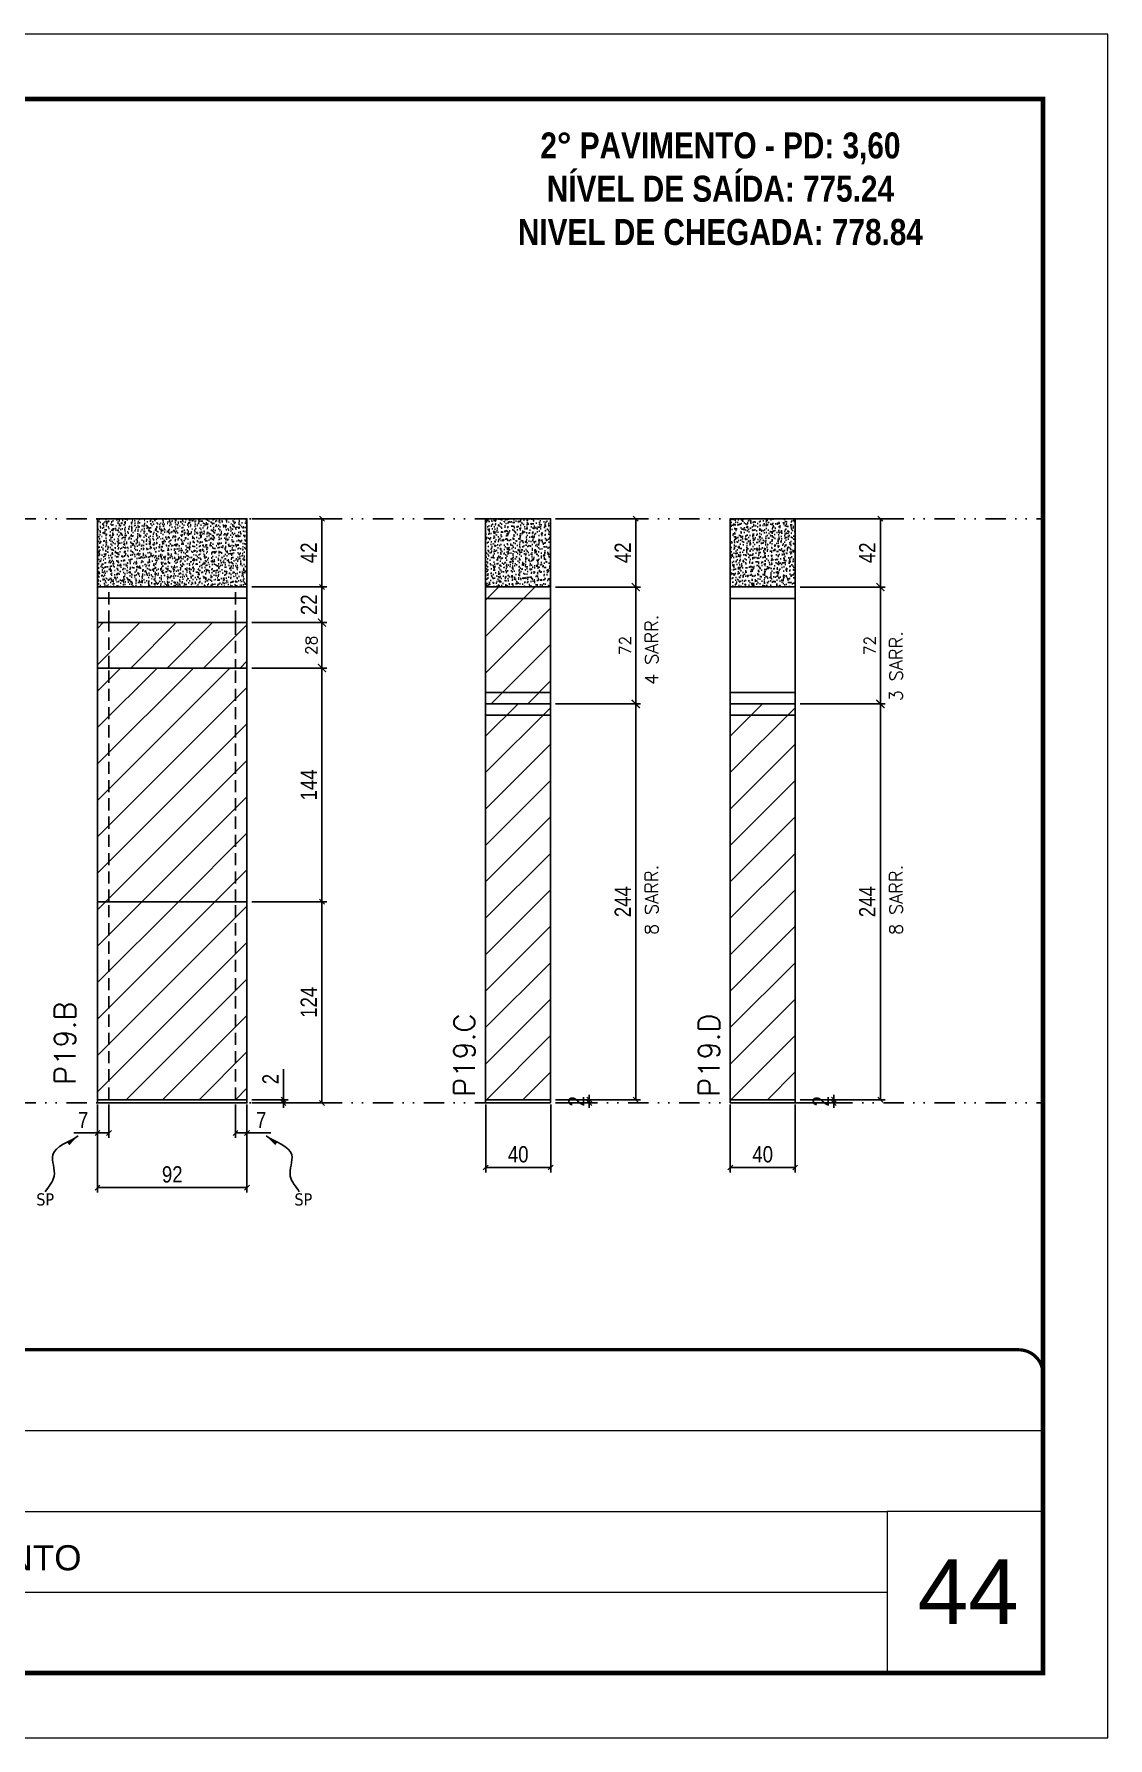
# Model space of a CAD drawing. Extents: x 2949 to 9203, y -16089 to 12527.
# Drawn here: x 8541 to 9203, y -9 to 1041 of the extents above; entities that cross this region are included whole.
import ezdxf

# ---------------------------------------------------------------- set-up
doc = ezdxf.new("R2010")
doc.units = 0
for name, pattern in [('CONTINUO', [0]), ('DASHED', [0.75, 0.5, -0.25]), ('DIVIDE2', [0.625, 0.25, -0.125, 0, -0.125, 0, -0.125]), ('HIDDEN', [0.375, 0.25, -0.125])]:
    doc.linetypes.add(name, pattern=pattern)
for name, color, linetype, lineweight in [('CARIMBO', 255, 'Continuous', 9), ('Folhas', 255, 'Continuous', 9), ('Hachura', 251, 'Continuous', 9), ('SARRAFO DE PRESSAO', 251, 'DASHED', 9), ('Texto Seção', 7, 'Continuous', 15)]:
    doc.layers.add(name, color=color, linetype=linetype, lineweight=lineweight)
for name, color, linetype in [('COTA', 241, 'Continuous'), ('FUNDOS', 1, 'Continuous'), ('NOMENCLATURA', 7, 'Continuous'), ('Nível', 160, 'Continuous'), ('Painéis', 200, 'Continuous'), ('SARR_2.2x7', 40, 'Continuous'), ('Sarrafo de Pressão', 42, 'HIDDEN'), ('texto', 7, 'Continuous')]:
    doc.layers.add(name, color=color, linetype=linetype)
doc.styles.add('ARIAL', font='arial.ttf')
doc.styles.add('COTA TECNICA', font='techl___.ttf', dxfattribs={"height": 10})
doc.styles.add('COTA TECNICA-50', font='techl___.ttf', dxfattribs={"height": 10})
doc.styles.add('REGUA-120', font='ROMANS.shx', dxfattribs={"height": 15})
doc.styles.add('ROMANC', font='techb___.ttf', dxfattribs={"height": 2.5})
doc.styles.add('ROMANS', font='romans.shx')
doc.styles.get("Standard").update_dxf_attribs({"font": 'arial.ttf'})
doc.dimstyles.new('COTA PAINEL-50', dxfattribs={"dimtxt": 10, "dimasz": 3, "dimexe": 3, "dimexo": 3, "dimgap": 3, "dimtad": 1, "dimdec": 1, "dimzin": 12, "dimdsep": 46, "dimtxsty": 'COTA TECNICA-50', "dimblk1": 'OBLIQUE', "dimblk2": 'OBLIQUE', "dimsah": 1, "dimcen": 0.9, "dimclrd": 4, "dimclre": 4, "dimclrt": 240, "dimadec": 1, "dimazin": 3, "dimtfac": 1, "dimtdec": 1, "dimtmove": 0, "dimatfit": 3, "dimfxl": 1, "dimtolj": 1, "dimtzin": 12, "dimarcsym": 0})
doc.dimstyles.new('Cota Paínel', dxfattribs={"dimtxt": 7, "dimasz": 5, "dimexe": 3, "dimexo": 3, "dimgap": 3, "dimtad": 1, "dimdec": 1, "dimzin": 12, "dimdsep": 46, "dimtxsty": 'ROMANS', "dimblk": 'ARCHTICK', "dimcen": 0, "dimclrd": 4, "dimclre": 4, "dimclrt": 1, "dimadec": 1, "dimazin": 3, "dimtfac": 1, "dimtdec": 1, "dimtmove": 0, "dimatfit": 3, "dimldrblk": 'OBLIQUE', "dimfxl": 1, "dimtolj": 1, "dimtzin": 12, "dimarcsym": 0})
doc.dimstyles.new('PAINEL', dxfattribs={"dimtxt": 10, "dimasz": 3, "dimexe": 3, "dimexo": 3, "dimgap": 3, "dimtad": 1, "dimdec": 1, "dimzin": 12, "dimdsep": 46, "dimtxsty": 'COTA TECNICA', "dimblk1": 'OBLIQUE', "dimblk2": 'OBLIQUE', "dimsah": 1, "dimcen": 0.9, "dimclrd": 4, "dimclre": 4, "dimclrt": 240, "dimadec": 1, "dimazin": 3, "dimtfac": 1, "dimtdec": 1, "dimtmove": 0, "dimatfit": 3, "dimfxl": 1, "dimtolj": 1, "dimtzin": 12, "dimarcsym": 0})
doc.dimstyles.get("Standard").update_dxf_attribs({"dimtxt": 0.18, "dimasz": 0.18, "dimexe": 0.18, "dimexo": 0.0625, "dimgap": 0.09, "dimtad": 0, "dimtih": 1, "dimtoh": 1, "dimdec": 4, "dimzin": 0, "dimdsep": 46, "dimtxsty": 'Standard', "dimcen": 0.09, "dimadec": 0, "dimazin": 0, "dimtfac": 1, "dimtdec": 4, "dimtofl": 0, "dimtmove": 0, "dimatfit": 3, "dimfxl": 1, "dimtolj": 1, "dimtzin": 0, "dimarcsym": 0})
pattern_1 = [(45, (5719.745, 1098.334), (-11.22532, 11.22532), [])]

# ---------------------------------------------------------------- blocks, each defined once
blk = doc.blocks.new('9999999999')
at = {"color": 30, "linetype": 'CONTINUO'}
for p, q in [((98564.6, 34379.6), (99584, 34379.6)), ((98564.6, 34329.8), (99488, 34329.8)), ((99584, 34329.8), (99488, 34329.8)), ((99488, 34329.8), (99488, 34230.2)), ((98564.6, 34280), (99488, 34280))]:
    blk.add_line(p, q, dxfattribs=at)
at = {"color": 30, "linetype": 'CONTINUO', "const_width": 2}
blk.add_lwpolyline([(99584, 34230.2), (99584, 34414.4, 0.414214), (99569, 34429.4), (98229, 34429.4, 0.414214), (98214, 34414.4), (98214, 34245.2, 0.414214), (98229, 34230.2), (99584, 34230.2)], format="xyb", dxfattribs=at)
at = {"layer": 'Folhas'}
blk.add_lwpolyline([(98139, 34190.2), (99624, 34190.2), (99624, 35240.2), (98139, 35240.2)], close=True, dxfattribs=at)
at = {"layer": 'Folhas', "color": 30, "const_width": 3}
blk.add_lwpolyline([(98214, 34230.2), (99584, 34230.2), (99584, 35200.2), (98214, 35200.2)], close=True, dxfattribs=at)
at = {"color": 7, "linetype": 'Continuous', "ltscale": 5, "style": 'ARIAL'}
blk.add_text('2° PAVIMENTO', height=15.483, dxfattribs=at).set_placement((98837.7, 34293.5))
blk = doc.blocks.new('_Oblique')
at = {"color": 0, "linetype": 'ByBlock', "lineweight": -2}
blk.add_line((-0.5, -0.5), (0.5, 0.5), dxfattribs=at)
blk = doc.blocks.new('*D1540')
at = {"layer": 'COTA', "color": 4, "lineweight": -2, "transparency": 16777216}
for p, q in [((8862.3, 628.2), (8914.7, 628.2)), ((8911.7, 384.3), (8911.7, 628.2)), ((8862.3, 384.3), (8914.7, 384.3))]:
    blk.add_line(p, q, dxfattribs=at)
at = {"layer": 'Defpoints', "color": 0, "transparency": 16777216}
for p in [(8859.3, 628.2), (8911.7, 628.2), (8859.3, 384.3)]:
    blk.add_point(p, dxfattribs=at)
at = {"layer": 'COTA', "color": 4, "lineweight": -2, "transparency": 16777216, "xscale": 3, "yscale": 3, "zscale": 3}
for p, rotation in [((8911.7, 628.2), 90), ((8911.7, 384.3), 270)]:
    blk.add_blockref('_Oblique', p, dxfattribs=dict(at, rotation=rotation))
at = {"layer": 'COTA', "color": 240, "transparency": 16777216, "insert": (8903.7, 506.3), "char_height": 10, "attachment_point": 5, "rotation": 90, "style": 'COTA TECNICA'}
blk.add_mtext('\\A1;244', dxfattribs=at)
blk = doc.blocks.new('*D1541')
at = {"layer": 'COTA', "color": 4, "lineweight": -2, "transparency": 16777216}
for p, q in [((8819.3, 381.3), (8819.3, 339.5)), ((8859.3, 381.3), (8859.3, 339.5)), ((8819.3, 342.5), (8859.3, 342.5))]:
    blk.add_line(p, q, dxfattribs=at)
at = {"layer": 'Defpoints', "color": 0, "transparency": 16777216}
for p in [(8819.3, 384.3), (8859.3, 384.3), (8859.3, 342.5)]:
    blk.add_point(p, dxfattribs=at)
at = {"layer": 'COTA', "color": 4, "lineweight": -2, "transparency": 16777216, "xscale": 3, "yscale": 3, "zscale": 3, "rotation": 180}
blk.add_blockref('_Oblique', (8819.3, 342.5), dxfattribs=at)
at = {"layer": 'COTA', "color": 4, "lineweight": -2, "transparency": 16777216, "xscale": 3, "yscale": 3, "zscale": 3}
blk.add_blockref('_Oblique', (8859.3, 342.5), dxfattribs=at)
at = {"layer": 'COTA', "color": 240, "transparency": 16777216, "insert": (8839.3, 350.6), "char_height": 10, "attachment_point": 5, "style": 'COTA TECNICA'}
blk.add_mtext('\\A1;40', dxfattribs=at)
blk = doc.blocks.new('*D1542')
at = {"layer": 'COTA', "color": 4, "lineweight": -2, "transparency": 16777216}
for p, q in [((8862.3, 384.3), (8886.1, 384.3)), ((8862.3, 382.3), (8886.1, 382.3)), ((8883.1, 384.3), (8883.1, 387.3)), ((8883.1, 382.3), (8883.1, 384.3)), ((8883.1, 382.3), (8883.1, 379.3))]:
    blk.add_line(p, q, dxfattribs=at)
at = {"layer": 'Defpoints', "color": 0, "transparency": 16777216}
for p in [(8859.3, 384.3), (8859.3, 382.3), (8883.1, 384.3)]:
    blk.add_point(p, dxfattribs=at)
at = {"layer": 'COTA', "color": 4, "lineweight": -2, "transparency": 16777216, "xscale": 3, "yscale": 3, "zscale": 3}
for p, rotation in [((8883.1, 384.3), 270), ((8883.1, 382.3), 90)]:
    blk.add_blockref('_Oblique', p, dxfattribs=dict(at, rotation=rotation))
at = {"layer": 'COTA', "color": 240, "transparency": 16777216, "insert": (8875.1, 383.3), "char_height": 10, "attachment_point": 5, "rotation": 90, "style": 'COTA TECNICA-50'}
blk.add_mtext('\\A1;2', dxfattribs=at)
blk = doc.blocks.new('*D1530')
at = {"layer": 'COTA', "color": 4, "lineweight": -2, "transparency": 16777216}
for p, q in [((8580.2, 381.3), (8580.2, 327.1)), ((8672.2, 381.3), (8672.2, 327.1)), ((8580.2, 330.1), (8672.2, 330.1))]:
    blk.add_line(p, q, dxfattribs=at)
at = {"layer": 'Defpoints', "color": 0, "transparency": 16777216}
for p in [(8580.2, 384.3), (8672.2, 384.3), (8672.2, 330.1)]:
    blk.add_point(p, dxfattribs=at)
at = {"layer": 'COTA', "color": 4, "lineweight": -2, "transparency": 16777216, "xscale": 3, "yscale": 3, "zscale": 3, "rotation": 180}
blk.add_blockref('_Oblique', (8580.2, 330.1), dxfattribs=at)
at = {"layer": 'COTA', "color": 4, "lineweight": -2, "transparency": 16777216, "xscale": 3, "yscale": 3, "zscale": 3}
blk.add_blockref('_Oblique', (8672.2, 330.1), dxfattribs=at)
at = {"layer": 'COTA', "color": 240, "transparency": 16777216, "insert": (8626.2, 338.2), "char_height": 10, "attachment_point": 5, "style": 'COTA TECNICA'}
blk.add_mtext('\\A1;92', dxfattribs=at)
blk = doc.blocks.new('*D1531')
at = {"layer": 'COTA', "color": 4, "lineweight": -2, "transparency": 16777216}
for p, q in [((8675.2, 506.3), (8721.4, 506.3)), ((8718.4, 382.3), (8718.4, 506.3)), ((8675.2, 382.3), (8721.4, 382.3))]:
    blk.add_line(p, q, dxfattribs=at)
at = {"layer": 'Defpoints', "color": 0, "transparency": 16777216}
for p in [(8672.2, 506.3), (8718.4, 506.3), (8672.2, 382.3)]:
    blk.add_point(p, dxfattribs=at)
at = {"layer": 'COTA', "color": 4, "lineweight": -2, "transparency": 16777216, "xscale": 3, "yscale": 3, "zscale": 3}
for p, rotation in [((8718.4, 506.3), 90), ((8718.4, 382.3), 270)]:
    blk.add_blockref('_Oblique', p, dxfattribs=dict(at, rotation=rotation))
at = {"layer": 'COTA', "color": 240, "transparency": 16777216, "insert": (8710.3, 444.3), "char_height": 10, "attachment_point": 5, "rotation": 90, "style": 'COTA TECNICA-50'}
blk.add_mtext('\\A1;124', dxfattribs=at)
blk = doc.blocks.new('*D1532')
at = {"layer": 'COTA', "color": 4, "lineweight": -2, "transparency": 16777216}
for p, q in [((8694.7, 384.3), (8694.7, 403.1)), ((8675.2, 384.3), (8697.7, 384.3)), ((8675.2, 382.3), (8697.7, 382.3)), ((8694.7, 382.3), (8694.7, 384.3)), ((8694.7, 382.3), (8694.7, 379.3))]:
    blk.add_line(p, q, dxfattribs=at)
at = {"layer": 'Defpoints', "color": 0, "transparency": 16777216}
for p in [(8672.2, 384.3), (8672.2, 382.3), (8694.7, 382.3)]:
    blk.add_point(p, dxfattribs=at)
at = {"layer": 'COTA', "color": 4, "lineweight": -2, "transparency": 16777216, "xscale": 3, "yscale": 3, "zscale": 3}
for p, rotation in [((8694.7, 384.3), 270), ((8694.7, 382.3), 90)]:
    blk.add_blockref('_Oblique', p, dxfattribs=dict(at, rotation=rotation))
at = {"layer": 'COTA', "color": 240, "transparency": 16777216, "insert": (8686.7, 397), "char_height": 10, "attachment_point": 5, "rotation": 90, "style": 'COTA TECNICA-50'}
blk.add_mtext('\\A1;2', dxfattribs=at)
blk = doc.blocks.new('*D1533')
at = {"layer": 'COTA', "color": 4, "lineweight": -2, "transparency": 16777216}
for p, q in [((8580.2, 379.3), (8580.2, 360.8)), ((8587.2, 381.3), (8587.2, 360.8)), ((8580.2, 363.8), (8565.5, 363.8)), ((8587.2, 363.8), (8580.2, 363.8))]:
    blk.add_line(p, q, dxfattribs=at)
at = {"layer": 'Defpoints', "color": 0, "transparency": 16777216}
for p in [(8580.2, 382.3), (8587.2, 384.3), (8580.2, 363.8)]:
    blk.add_point(p, dxfattribs=at)
at = {"layer": 'COTA', "color": 4, "lineweight": -2, "transparency": 16777216, "xscale": 3, "yscale": 3, "zscale": 3, "rotation": 180}
blk.add_blockref('_Oblique', (8580.2, 363.8), dxfattribs=at)
at = {"layer": 'COTA', "color": 4, "lineweight": -2, "transparency": 16777216, "xscale": 3, "yscale": 3, "zscale": 3}
blk.add_blockref('_Oblique', (8587.2, 363.8), dxfattribs=at)
at = {"layer": 'COTA', "color": 240, "transparency": 16777216, "insert": (8571.3, 371.8), "char_height": 10, "attachment_point": 5, "style": 'COTA TECNICA-50'}
blk.add_mtext('\\A1;7', dxfattribs=at)
blk = doc.blocks.new('*D1534')
at = {"layer": 'COTA', "color": 4, "lineweight": -2, "transparency": 16777216}
for p, q in [((8665.2, 381.3), (8665.2, 360.8)), ((8672.2, 379.3), (8672.2, 360.8)), ((8665.2, 363.8), (8672.2, 363.8)), ((8672.2, 363.8), (8686.9, 363.8))]:
    blk.add_line(p, q, dxfattribs=at)
at = {"layer": 'Defpoints', "color": 0, "transparency": 16777216}
for p in [(8665.2, 384.3), (8672.2, 382.3), (8672.2, 363.8)]:
    blk.add_point(p, dxfattribs=at)
at = {"layer": 'COTA', "color": 4, "lineweight": -2, "transparency": 16777216, "xscale": 3, "yscale": 3, "zscale": 3, "rotation": 180}
blk.add_blockref('_Oblique', (8665.2, 363.8), dxfattribs=at)
at = {"layer": 'COTA', "color": 4, "lineweight": -2, "transparency": 16777216, "xscale": 3, "yscale": 3, "zscale": 3}
blk.add_blockref('_Oblique', (8672.2, 363.8), dxfattribs=at)
at = {"layer": 'COTA', "color": 240, "transparency": 16777216, "insert": (8681, 371.8), "char_height": 10, "attachment_point": 5, "style": 'COTA TECNICA-50'}
blk.add_mtext('\\A1;7', dxfattribs=at)
blk = doc.blocks.new('*D1519')
at = {"layer": 'Defpoints', "color": 0, "linetype": 'ByBlock', "transparency": 16777216}
for p in [(8672.2, 650.3), (8718.4, 650.3), (8672.2, 506.3)]:
    blk.add_point(p, dxfattribs=at)
at = {"layer": 'FUNDOS', "color": 4, "linetype": 'ByBlock', "lineweight": -2, "transparency": 16777216}
for p, q in [((8675.2, 650.3), (8721.4, 650.3)), ((8718.4, 506.3), (8718.4, 650.3)), ((8675.2, 506.3), (8721.4, 506.3))]:
    blk.add_line(p, q, dxfattribs=at)
at = {"layer": 'FUNDOS', "color": 4, "linetype": 'ByBlock', "lineweight": -2, "transparency": 16777216, "xscale": 3, "yscale": 3, "zscale": 3}
for p, rotation in [((8718.4, 650.3), 90), ((8718.4, 506.3), 270)]:
    blk.add_blockref('_Oblique', p, dxfattribs=dict(at, rotation=rotation))
at = {"layer": 'FUNDOS', "color": 240, "linetype": 'ByBlock', "transparency": 16777216, "insert": (8710.3, 578.3), "char_height": 10, "attachment_point": 5, "rotation": 90, "style": 'COTA TECNICA'}
blk.add_mtext('\\A1;144', dxfattribs=at)
blk = doc.blocks.new('*D1520')
at = {"layer": 'COTA', "color": 4, "lineweight": -2, "transparency": 16777216}
for p, q in [((8862.3, 742.3), (8914.7, 742.3)), ((8911.7, 700.2), (8911.7, 742.3)), ((8862.3, 700.2), (8914.7, 700.2))]:
    blk.add_line(p, q, dxfattribs=at)
at = {"layer": 'Defpoints', "color": 0, "transparency": 16777216}
for p in [(8859.3, 742.3), (8911.7, 742.3), (8859.3, 700.2)]:
    blk.add_point(p, dxfattribs=at)
at = {"layer": 'COTA', "color": 4, "lineweight": -2, "transparency": 16777216, "xscale": 3, "yscale": 3, "zscale": 3}
for p, rotation in [((8911.7, 742.3), 90), ((8911.7, 700.2), 270)]:
    blk.add_blockref('_Oblique', p, dxfattribs=dict(at, rotation=rotation))
at = {"layer": 'COTA', "color": 240, "transparency": 16777216, "insert": (8903.7, 721.3), "char_height": 10, "attachment_point": 5, "rotation": 90, "style": 'COTA TECNICA'}
blk.add_mtext('\\A1;42', dxfattribs=at)
blk = doc.blocks.new('_ArchTick')
at = {"color": 0, "linetype": 'ByBlock', "const_width": 0.15}
blk.add_lwpolyline([(-0.5, -0.5), (0.5, 0.5)], dxfattribs=at)
blk = doc.blocks.new('*D1544')
at = {"layer": 'COTA', "color": 4, "lineweight": -2, "transparency": 16777216}
for p, q in [((8862.3, 700.2), (8914.7, 700.2)), ((8911.7, 628.2), (8911.7, 700.2)), ((8862.3, 628.2), (8914.7, 628.2))]:
    blk.add_line(p, q, dxfattribs=at)
at = {"layer": 'Defpoints', "color": 0, "transparency": 16777216}
for p in [(8859.3, 700.2), (8911.7, 700.2), (8859.3, 628.2)]:
    blk.add_point(p, dxfattribs=at)
at = {"layer": 'COTA', "color": 4, "lineweight": -2, "transparency": 16777216, "xscale": 5, "yscale": 5, "zscale": 5}
for p, rotation in [((8911.7, 700.2), 90), ((8911.7, 628.2), 270)]:
    blk.add_blockref('_ArchTick', p, dxfattribs=dict(at, rotation=rotation))
at = {"layer": 'COTA', "color": 1, "transparency": 16777216, "insert": (8905.2, 664.2), "char_height": 7, "attachment_point": 5, "rotation": 90, "style": 'ROMANS'}
blk.add_mtext('\\A1;72', dxfattribs=at)
blk = doc.blocks.new('*D1547')
at = {"layer": 'COTA', "color": 4, "lineweight": -2, "transparency": 16777216}
for p, q in [((9012.9, 628.2), (9065.4, 628.2)), ((9062.4, 384.3), (9062.4, 628.2)), ((9012.9, 384.3), (9065.4, 384.3))]:
    blk.add_line(p, q, dxfattribs=at)
at = {"layer": 'Defpoints', "color": 0, "transparency": 16777216}
for p in [(9009.9, 628.2), (9062.4, 628.2), (9009.9, 384.3)]:
    blk.add_point(p, dxfattribs=at)
at = {"layer": 'COTA', "color": 4, "lineweight": -2, "transparency": 16777216, "xscale": 3, "yscale": 3, "zscale": 3}
for p, rotation in [((9062.4, 628.2), 90), ((9062.4, 384.3), 270)]:
    blk.add_blockref('_Oblique', p, dxfattribs=dict(at, rotation=rotation))
at = {"layer": 'COTA', "color": 240, "transparency": 16777216, "insert": (9054.3, 506.3), "char_height": 10, "attachment_point": 5, "rotation": 90, "style": 'COTA TECNICA'}
blk.add_mtext('\\A1;244', dxfattribs=at)
blk = doc.blocks.new('*D1548')
at = {"layer": 'COTA', "color": 4, "lineweight": -2, "transparency": 16777216}
for p, q in [((8969.9, 381.3), (8969.9, 339.5)), ((9009.9, 381.3), (9009.9, 339.5)), ((8969.9, 342.5), (9009.9, 342.5))]:
    blk.add_line(p, q, dxfattribs=at)
at = {"layer": 'Defpoints', "color": 0, "transparency": 16777216}
for p in [(8969.9, 384.3), (9009.9, 384.3), (9009.9, 342.5)]:
    blk.add_point(p, dxfattribs=at)
at = {"layer": 'COTA', "color": 4, "lineweight": -2, "transparency": 16777216, "xscale": 3, "yscale": 3, "zscale": 3, "rotation": 180}
blk.add_blockref('_Oblique', (8969.9, 342.5), dxfattribs=at)
at = {"layer": 'COTA', "color": 4, "lineweight": -2, "transparency": 16777216, "xscale": 3, "yscale": 3, "zscale": 3}
blk.add_blockref('_Oblique', (9009.9, 342.5), dxfattribs=at)
at = {"layer": 'COTA', "color": 240, "transparency": 16777216, "insert": (8989.9, 350.6), "char_height": 10, "attachment_point": 5, "style": 'COTA TECNICA'}
blk.add_mtext('\\A1;40', dxfattribs=at)
blk = doc.blocks.new('*D1549')
at = {"layer": 'COTA', "color": 4, "lineweight": -2, "transparency": 16777216}
for p, q in [((9012.9, 384.3), (9036.7, 384.3)), ((9012.9, 382.3), (9036.7, 382.3)), ((9033.7, 384.3), (9033.7, 387.3)), ((9033.7, 382.3), (9033.7, 384.3)), ((9033.7, 382.3), (9033.7, 379.3))]:
    blk.add_line(p, q, dxfattribs=at)
at = {"layer": 'Defpoints', "color": 0, "transparency": 16777216}
for p in [(9009.9, 384.3), (9009.9, 382.3), (9033.7, 384.3)]:
    blk.add_point(p, dxfattribs=at)
at = {"layer": 'COTA', "color": 4, "lineweight": -2, "transparency": 16777216, "xscale": 3, "yscale": 3, "zscale": 3}
for p, rotation in [((9033.7, 384.3), 270), ((9033.7, 382.3), 90)]:
    blk.add_blockref('_Oblique', p, dxfattribs=dict(at, rotation=rotation))
at = {"layer": 'COTA', "color": 240, "transparency": 16777216, "insert": (9025.7, 383.3), "char_height": 10, "attachment_point": 5, "rotation": 90, "style": 'COTA TECNICA-50'}
blk.add_mtext('\\A1;2', dxfattribs=at)
blk = doc.blocks.new('*D1550')
at = {"layer": 'COTA', "color": 4, "lineweight": -2, "transparency": 16777216}
for p, q in [((9012.9, 742.3), (9065.4, 742.3)), ((9062.4, 700.2), (9062.4, 742.3)), ((9012.9, 700.2), (9065.4, 700.2))]:
    blk.add_line(p, q, dxfattribs=at)
at = {"layer": 'Defpoints', "color": 0, "transparency": 16777216}
for p in [(9009.9, 742.3), (9062.4, 742.3), (9009.9, 700.2)]:
    blk.add_point(p, dxfattribs=at)
at = {"layer": 'COTA', "color": 4, "lineweight": -2, "transparency": 16777216, "xscale": 3, "yscale": 3, "zscale": 3}
for p, rotation in [((9062.4, 742.3), 90), ((9062.4, 700.2), 270)]:
    blk.add_blockref('_Oblique', p, dxfattribs=dict(at, rotation=rotation))
at = {"layer": 'COTA', "color": 240, "transparency": 16777216, "insert": (9054.3, 721.3), "char_height": 10, "attachment_point": 5, "rotation": 90, "style": 'COTA TECNICA'}
blk.add_mtext('\\A1;42', dxfattribs=at)
blk = doc.blocks.new('*D1551')
at = {"layer": 'COTA', "color": 4, "lineweight": -2, "transparency": 16777216}
for p, q in [((9012.9, 700.2), (9065.4, 700.2)), ((9062.4, 628.2), (9062.4, 700.2)), ((9012.9, 628.2), (9065.4, 628.2))]:
    blk.add_line(p, q, dxfattribs=at)
at = {"layer": 'Defpoints', "color": 0, "transparency": 16777216}
for p in [(9009.9, 700.2), (9062.4, 700.2), (9009.9, 628.2)]:
    blk.add_point(p, dxfattribs=at)
at = {"layer": 'COTA', "color": 4, "lineweight": -2, "transparency": 16777216, "xscale": 5, "yscale": 5, "zscale": 5}
for p, rotation in [((9062.4, 700.2), 90), ((9062.4, 628.2), 270)]:
    blk.add_blockref('_ArchTick', p, dxfattribs=dict(at, rotation=rotation))
at = {"layer": 'COTA', "color": 1, "transparency": 16777216, "insert": (9055.9, 664.2), "char_height": 7, "attachment_point": 5, "rotation": 90, "style": 'ROMANS'}
blk.add_mtext('\\A1;72', dxfattribs=at)
blk = doc.blocks.new('*D3156')
at = {"layer": 'COTA', "color": 4, "lineweight": -2, "transparency": 16777216}
for p, q in [((8675.2, 742.3), (8721.4, 742.3)), ((8718.4, 700.3), (8718.4, 742.3)), ((8675.2, 700.3), (8721.4, 700.3))]:
    blk.add_line(p, q, dxfattribs=at)
at = {"layer": 'Defpoints', "color": 0, "transparency": 16777216}
for p in [(8672.2, 742.3), (8718.4, 742.3), (8672.2, 700.3)]:
    blk.add_point(p, dxfattribs=at)
at = {"layer": 'COTA', "color": 4, "lineweight": -2, "transparency": 16777216, "xscale": 3, "yscale": 3, "zscale": 3}
for p, rotation in [((8718.4, 742.3), 90), ((8718.4, 700.3), 270)]:
    blk.add_blockref('_Oblique', p, dxfattribs=dict(at, rotation=rotation))
at = {"layer": 'COTA', "color": 240, "transparency": 16777216, "insert": (8710.3, 721.3), "char_height": 10, "attachment_point": 5, "rotation": 90, "style": 'COTA TECNICA'}
blk.add_mtext('\\A1;42', dxfattribs=at)
blk = doc.blocks.new('*D3157')
at = {"layer": 'COTA', "color": 4, "lineweight": -2, "transparency": 16777216}
for p, q in [((8675.2, 678.3), (8721.4, 678.3)), ((8718.4, 678.3), (8718.4, 650.3)), ((8675.2, 650.3), (8721.4, 650.3))]:
    blk.add_line(p, q, dxfattribs=at)
at = {"layer": 'Defpoints', "color": 0, "transparency": 16777216}
for p in [(8672.2, 678.3), (8672.2, 650.3), (8718.4, 650.3)]:
    blk.add_point(p, dxfattribs=at)
at = {"layer": 'COTA', "color": 4, "lineweight": -2, "transparency": 16777216, "xscale": 5, "yscale": 5, "zscale": 5}
for p, rotation in [((8718.4, 678.3), 90), ((8718.4, 650.3), 270)]:
    blk.add_blockref('_ArchTick', p, dxfattribs=dict(at, rotation=rotation))
at = {"layer": 'COTA', "color": 1, "transparency": 16777216, "insert": (8711.9, 664.3), "char_height": 7, "attachment_point": 5, "rotation": 90, "style": 'ROMANS'}
blk.add_mtext('\\A1;28', dxfattribs=at)
blk = doc.blocks.new('*D3158')
at = {"layer": 'COTA', "color": 4, "lineweight": -2, "transparency": 16777216}
for p, q in [((8675.2, 700.3), (8721.4, 700.3)), ((8718.4, 678.3), (8718.4, 700.3)), ((8675.2, 678.3), (8721.4, 678.3))]:
    blk.add_line(p, q, dxfattribs=at)
at = {"layer": 'Defpoints', "color": 0, "transparency": 16777216}
for p in [(8672.2, 700.3), (8718.4, 700.3), (8672.2, 678.3)]:
    blk.add_point(p, dxfattribs=at)
at = {"layer": 'COTA', "color": 4, "lineweight": -2, "transparency": 16777216, "xscale": 3, "yscale": 3, "zscale": 3}
for p, rotation in [((8718.4, 700.3), 90), ((8718.4, 678.3), 270)]:
    blk.add_blockref('_Oblique', p, dxfattribs=dict(at, rotation=rotation))
at = {"layer": 'COTA', "color": 240, "transparency": 16777216, "insert": (8710.4, 689.3), "char_height": 10, "attachment_point": 5, "rotation": 90, "style": 'COTA TECNICA-50'}
blk.add_mtext('\\A1;22', dxfattribs=at)

msp = doc.modelspace()

# ---------------------------------------------------------------- hatches: boundary and pattern name
at = {"layer": 'COTA', "linetype": 'ByBlock'}
h = msp.add_hatch(dxfattribs=at)
h.set_pattern_fill('AR-CONC', color=256, scale=0.03)
h.set_pattern_definition([(50, (-122522.9, -26159.996), (5.46554007, -0.47817257), [0.5715, -6.2865]), (355, (-122522.9, -26159.996), (-1.05730264, 5.73170536), [0.4572, -5.02921753]), (100.4514447, (-122522.445, -26160.0357), (4.40823741, 5.25353256), [0.48570026, -5.34270734]), (46.1842, (-122522.9, -26158.472), (8.13237123, -1.26126984), [0.85725, -9.42975]), (96.6355576, (-122522.2225, -26158.577), (7.122124, 7.42278374), [0.7285507, -8.01406824]), (351.184151, (-122522.9, -26158.472), (7.122124, 7.42278374), [0.685799, -7.54379196]), (21, (-122522.138, -26158.853), (4.54843174, -3.06795595), [0.5715, -6.2865]), (326, (-122522.138, -26158.853), (1.85406085, 5.52563898), [0.4572, -5.0292]), (71.451445, (-122521.759, -26159.1085), (6.40249258, 2.45768307), [0.48570026, -5.34269813]), (37.5, (-122522.9002, -26159.9958), (0.092658098, 2.536651166), [0, -4.96824, 0, -5.1054, 0, -5.04825]), (7.5, (-122522.9002, -26159.9958), (2.004589875, 3.005417245), [0, -2.91084, 0, -4.85394, 0, -1.92405]), (327.5, (-122524.5995, -26159.9958), (4.067717855, -0.17186232), [0, -1.905, 0, -5.9436, 0, -7.8867]), (317.5, (-122525.3615, -26159.996), (4.44387544, 0.76279473), [0, -2.4765, 0, -3.94716, 0, -5.6007])])
h.paths.add_polyline_path([(8580.18, 700.27), (8672.18, 700.27), (8672.18, 742.27), (8580.18, 742.27)])
h = msp.add_hatch(dxfattribs=at)
h.set_pattern_fill('AR-CONC', color=256, scale=0.03)
h.set_pattern_definition([(50, (-122794.7752, -26112.996), (5.46554007, -0.47817257), [0.5715, -6.2865]), (355, (-122794.775, -26112.996), (-1.05730264, 5.73170536), [0.4572, -5.02921753]), (100.4514447, (-122794.32, -26113.0357), (4.40823741, 5.25353256), [0.48570026, -5.34270734]), (46.1842, (-122794.775, -26111.472), (8.13237123, -1.26126984), [0.85725, -9.42975]), (96.6355576, (-122794.0975, -26111.577), (7.122124, 7.42278374), [0.7285507, -8.01406824]), (351.184151, (-122794.775, -26111.472), (7.122124, 7.42278374), [0.685799, -7.54379196]), (21, (-122794.0132, -26111.853), (4.54843174, -3.06795595), [0.5715, -6.2865]), (326, (-122794.013, -26111.853), (1.85406085, 5.52563898), [0.4572, -5.0292]), (71.451445, (-122793.634, -26112.1085), (6.40249258, 2.45768307), [0.48570026, -5.34269813]), (37.5, (-122794.7752, -26112.9958), (0.092658098, 2.536651166), [0, -4.96824, 0, -5.1054, 0, -5.04825]), (7.5, (-122794.7752, -26112.9958), (2.004589875, 3.005417245), [0, -2.91084, 0, -4.85394, 0, -1.92405]), (327.5, (-122796.4745, -26112.9958), (4.067717855, -0.17186232), [0, -1.905, 0, -5.9436, 0, -7.8867]), (317.5, (-122797.2365, -26112.996), (4.44387544, 0.76279473), [0, -2.4765, 0, -3.94716, 0, -5.6007])])
h.paths.add_polyline_path([(8819.25, 700.25), (8859.25, 700.25), (8859.25, 742.27), (8819.25, 742.27)])
h = msp.add_hatch(dxfattribs=at)
h.set_pattern_fill('AR-CONC', color=256, scale=0.03)
h.set_pattern_definition([(50, (-122644.1226, -26134.996), (5.46554007, -0.47817257), [0.5715, -6.2865]), (355, (-122644.1226, -26134.996), (-1.05730264, 5.73170536), [0.4572, -5.02921753]), (100.4514447, (-122643.667, -26135.0357), (4.40823741, 5.25353256), [0.48570026, -5.34270734]), (46.1842, (-122644.1226, -26133.472), (8.13237123, -1.26126984), [0.85725, -9.42975]), (96.6355576, (-122643.445, -26133.577), (7.122124, 7.42278374), [0.7285507, -8.01406824]), (351.184151, (-122644.1226, -26133.472), (7.122124, 7.42278374), [0.685799, -7.54379196]), (21, (-122643.3606, -26133.853), (4.54843174, -3.06795595), [0.5715, -6.2865]), (326, (-122643.3606, -26133.853), (1.85406085, 5.52563898), [0.4572, -5.0292]), (71.451445, (-122642.9815, -26134.1085), (6.40249258, 2.45768307), [0.48570026, -5.34269813]), (37.5, (-122644.1226, -26134.9958), (0.092658098, 2.536651166), [0, -4.96824, 0, -5.1054, 0, -5.04825]), (7.5, (-122644.1226, -26134.9958), (2.004589875, 3.005417245), [0, -2.91084, 0, -4.85394, 0, -1.92405]), (327.5, (-122645.8218, -26134.9958), (4.067717855, -0.17186232), [0, -1.905, 0, -5.9436, 0, -7.8867]), (317.5, (-122646.584, -26134.996), (4.44387544, 0.76279473), [0, -2.4765, 0, -3.94716, 0, -5.6007])])
h.paths.add_polyline_path([(8969.91, 700.25), (9009.91, 700.25), (9009.91, 742.27), (8969.91, 742.27)])
at = {"layer": 'Hachura'}
h = msp.add_hatch(dxfattribs=at)
h.set_pattern_fill('ANSI31', color=256, scale=5)
h.paths.add_polyline_path([(8859.25, 700.25), (8819.25, 700.25), (8819.25, 628.25), (8859.25, 628.25)])
h = msp.add_hatch(dxfattribs=at)
h.set_pattern_fill('ANSI31', color=256, scale=5)
h.set_pattern_definition([(45, (5031.79, -8e-12), (-11.22532, 11.22532), [])])
h.paths.add_polyline_path([(8672.18, 678.27), (8580.18, 678.27), (8580.18, 650.27), (8672.18, 650.27)])
at = {"layer": 'Hachura', "linetype": 'ByBlock'}
h = msp.add_hatch(dxfattribs=at)
h.set_pattern_fill('ANSI31', color=256, scale=5)
h.set_pattern_definition(pattern_1)
h.paths.add_polyline_path([(8580.18, 506.27), (8672.18, 506.27), (8672.18, 650.27), (8580.18, 650.27)])
h = msp.add_hatch(dxfattribs=at)
h.set_pattern_fill('ANSI31', color=256, scale=5)
h.set_pattern_definition([(45, (5672.267, 1098.334), (-11.22532, 11.22532), [])])
h.paths.add_polyline_path([(8859.25, 628.25), (8819.25, 628.25), (8819.25, 384.27), (8859.25, 384.27)])
h = msp.add_hatch(dxfattribs=at)
h.set_pattern_fill('ANSI31', color=256, scale=5)
h.set_pattern_definition([(45, (5822.92, 1098.334), (-11.22532, 11.22532), [])])
h.paths.add_polyline_path([(9009.91, 628.25), (8969.91, 628.25), (8969.91, 384.27), (9009.91, 384.27)])
h = msp.add_hatch(dxfattribs=at)
h.set_pattern_fill('ANSI31', color=256, scale=5)
h.set_pattern_definition(pattern_1)
h.paths.add_polyline_path([(8672.18, 506.27), (8580.18, 506.27), (8580.18, 384.27), (8672.18, 384.27)])

# ---------------------------------------------------------------- linework, layer by layer
at = {"layer": 'COTA', "linetype": 'ByBlock'}
for points in [[(8580.18, 700.27), (8672.18, 700.27), (8672.18, 742.27), (8580.18, 742.27)], [(8819.25, 700.25), (8859.25, 700.25), (8859.25, 742.27), (8819.25, 742.27)], [(8969.91, 700.25), (9009.91, 700.25), (9009.91, 742.27), (8969.91, 742.27)]]:
    msp.add_lwpolyline(points, close=True, dxfattribs=at)
at = {"layer": 'Nível', "color": 4, "linetype": 'DIVIDE2', "ltscale": 50}
for p, q in [((8152.19, 742.27), (9162.53, 742.27)), ((8152.19, 382.27), (9162.53, 382.27))]:
    msp.add_line(p, q, dxfattribs=at)
at = {"layer": 'Painéis'}
for p, q in [((8580.18, 700.27), (8672.18, 700.27)), ((8580.18, 650.27), (8580.18, 700.27)), ((8672.18, 700.27), (8672.18, 650.27)), ((8580.18, 678.27), (8672.18, 678.27)), ((8819.25, 384.27), (8859.25, 384.27)), ((8819.25, 382.27), (8819.25, 384.27)), ((8859.25, 382.27), (8819.25, 382.27)), ((8859.25, 384.27), (8859.25, 382.27)), ((8969.91, 384.27), (9009.91, 384.27)), ((8969.91, 382.27), (8969.91, 384.27)), ((9009.91, 382.27), (8969.91, 382.27)), ((9009.91, 384.27), (9009.91, 382.27))]:
    msp.add_line(p, q, dxfattribs=at)
for points in [[(8819.25, 700.25), (8859.25, 700.25), (8859.25, 628.25), (8819.25, 628.25)], [(8969.91, 700.25), (9009.91, 700.25), (9009.91, 628.25), (8969.91, 628.25)], [(8672.18, 506.27), (8580.18, 506.27), (8580.18, 650.27), (8672.18, 650.27)], [(8580.18, 650.27), (8672.18, 650.27), (8672.18, 650.27), (8580.18, 650.27)], [(8580.18, 650.27), (8672.18, 650.27), (8672.18, 650.27), (8580.18, 650.27)], [(8819.25, 384.27), (8859.25, 384.27), (8859.25, 628.25), (8819.25, 628.25)], [(8969.91, 384.27), (9009.91, 384.27), (9009.91, 628.25), (8969.91, 628.25)], [(8580.18, 384.27), (8672.18, 384.27), (8672.18, 506.27), (8580.18, 506.27)], [(8580.18, 384.27), (8672.18, 384.27), (8672.18, 382.27), (8580.18, 382.27)]]:
    msp.add_lwpolyline(points, close=True, dxfattribs=at)
at = {"layer": 'SARR_2.2x7'}
for p, q in [((8580.18, 693.27), (8672.18, 693.27)), ((8819.25, 693.25), (8859.25, 693.25)), ((8969.91, 693.25), (9009.91, 693.25)), ((8819.25, 635.25), (8859.25, 635.25)), ((8969.91, 635.25), (9009.91, 635.25)), ((8819.25, 621.25), (8859.25, 621.25)), ((8969.91, 621.25), (9009.91, 621.25))]:
    msp.add_line(p, q, dxfattribs=at)
at = {"layer": 'Sarrafo de Pressão', "ltscale": 30}
for p, q in [((8587.18, 678.27), (8587.18, 700.27)), ((8665.18, 678.27), (8665.18, 700.27)), ((8587.18, 650.27), (8587.18, 678.27)), ((8665.18, 678.27), (8665.18, 650.27)), ((8587.18, 506.27), (8587.18, 650.27)), ((8665.18, 506.27), (8665.18, 650.27)), ((8587.18, 384.27), (8587.18, 506.27)), ((8665.18, 384.27), (8665.18, 506.27))]:
    msp.add_line(p, q, dxfattribs=at)

# ---------------------------------------------------------------- block references
at = {"layer": 'SARRAFO DE PRESSAO', "color": 6, "linetype": 'ByBlock'}
msp.add_blockref('9999999999', (-90421.44, -34199.22), dxfattribs=at)

# ---------------------------------------------------------------- texts
at = {"layer": 'CARIMBO', "style": 'ARIAL'}
msp.add_text('44', height=40, dxfattribs=at).set_placement((9085.39, 61.13))
at = {"layer": 'NOMENCLATURA', "color": 2, "insert": (8963.86, 1007.04), "char_height": 16, "attachment_point": 2, "style": 'ROMANC'}
msp.add_mtext_dynamic_manual_height_columns('\\P2° PAVIMENTO - PD: 3,60\\PNÍVEL DE SAÍDA: 775.24\\PNIVEL DE CHEGADA: 778.84', width=300.2766, gutter_width=1, heights=[0], dxfattribs=at)
at = {"layer": 'texto', "color": 0, "char_height": 7.5, "attachment_point": 5}
for insert in [(8547.94, 322.78), (8706.96, 322.78)]:
    msp.add_mtext('{\\fTahoma|b0|i0|c0|p34;\\C4;SP}', dxfattribs=dict(at, insert=insert))
at = {"layer": 'Texto Seção', "linetype": 'Continuous', "style": 'ROMANS'}
for s, p in [('4 SARR.', (8925.42, 640.02)), ('3 SARR.', (9076.07, 629.82)), ('8 SARR.', (8925.42, 485.83)), ('8 SARR.', (9076.07, 485.83))]:
    msp.add_text(s, height=8, rotation=90, dxfattribs=at).set_placement(p)
at = {"layer": 'Texto Seção', "char_height": 13, "width": 285.3299, "attachment_point": 7, "rotation": 90, "style": 'REGUA-120'}
for s, insert in [('P19.B', (8566.71, 393.52)), ('P19.C', (8812.6, 386.19)), ('P19.D', (8963.26, 386.19))]:
    msp.add_mtext(s, dxfattribs=dict(at, insert=insert))

# ---------------------------------------------------------------- dimensions: what is measured, and where the dimension line sits
at = {"layer": 'COTA'}
for base, p1, p2, picture, middle in [((8718.42, 742.27), (8672.18, 700.27), (8672.18, 742.27), '*D3156', (8710.35, 721.27)), ((8911.74, 742.27), (8859.25, 700.25), (8859.25, 742.27), '*D1520', (8903.67, 721.26)), ((9062.39, 742.27), (9009.91, 700.25), (9009.91, 742.27), '*D1550', (9054.32, 721.26)), ((8911.74, 628.25), (8859.25, 384.27), (8859.25, 628.25), '*D1540', (8903.67, 506.26)), ((9062.39, 628.25), (9009.91, 384.27), (9009.91, 628.25), '*D1547', (9054.32, 506.26))]:
    dim = msp.add_linear_dim(base=base, p1=p1, p2=p2, angle=90, dimstyle='PAINEL', override={"dimarcsym": 2}, dxfattribs=at)
    dim.commit()
    dim.dimension.update_dxf_attribs({"geometry": picture, "text_midpoint": middle})
for base, p1, p2, angle, dimstyle, picture, middle in [((8718.42, 700.27), (8672.18, 678.27), (8672.18, 700.27), 90, 'COTA PAINEL-50', '*D3158', (8710.42, 689.27)), ((8911.74, 700.25), (8859.25, 628.25), (8859.25, 700.25), 90, 'Cota Paínel', '*D1544', (8905.24, 664.25)), ((9062.39, 700.25), (9009.91, 628.25), (9009.91, 700.25), 90, 'Cota Paínel', '*D1551', (9055.89, 664.25)), ((8718.42, 650.27), (8672.18, 678.27), (8672.18, 650.27), 90, 'Cota Paínel', '*D3157', (8711.92, 664.27)), ((8718.42, 506.27), (8672.18, 382.27), (8672.18, 506.27), 90, 'COTA PAINEL-50', '*D1531', (8710.35, 444.27)), ((8580.18, 363.76), (8587.18, 384.27), (8580.18, 382.27), 180, 'COTA PAINEL-50', '*D1533', (8571.32, 371.83))]:
    dim = msp.add_linear_dim(base=base, p1=p1, p2=p2, angle=angle, dimstyle=dimstyle, dxfattribs=at)
    dim.commit()
    dim.dimension.update_dxf_attribs({"geometry": picture, "text_midpoint": middle})
for base, p1, p2, picture, middle in [((8694.71, 382.27), (8672.18, 384.27), (8672.18, 382.27), '*D1532', (8694.71, 397.01)), ((8883.07, 384.27), (8859.25, 382.27), (8859.25, 384.27), '*D1542', (8883.07, 383.27)), ((9033.72, 384.27), (9009.91, 382.27), (9009.91, 384.27), '*D1549', (9033.72, 383.27))]:
    dim = msp.add_linear_dim(base=base, p1=p1, p2=p2, angle=90, dimstyle='COTA PAINEL-50', dxfattribs=at)
    dim.commit()
    dim.dimension.update_dxf_attribs({"geometry": picture, "text_midpoint": middle, "dimtype": 160})
for base, p1, p2, picture, middle in [((8672.18, 330.09), (8580.18, 384.27), (8672.18, 384.27), '*D1530', (8626.18, 338.18)), ((8859.25, 342.54), (8819.25, 384.27), (8859.25, 384.27), '*D1541', (8839.25, 350.64)), ((9009.91, 342.54), (8969.91, 384.27), (9009.91, 384.27), '*D1548', (8989.91, 350.64))]:
    dim = msp.add_linear_dim(base=base, p1=p1, p2=p2, dimstyle='PAINEL', override={"dimarcsym": 2}, dxfattribs=at)
    dim.commit()
    dim.dimension.update_dxf_attribs({"geometry": picture, "text_midpoint": middle})
dim = msp.add_linear_dim(base=(8672.18, 363.76), p1=(8665.18, 384.27), p2=(8672.18, 382.27), dimstyle='COTA PAINEL-50', dxfattribs=at)
dim.commit()
dim.dimension.update_dxf_attribs({"geometry": '*D1534', "text_midpoint": (8681.05, 371.83)})
at = {"layer": 'FUNDOS', "linetype": 'ByBlock'}
dim = msp.add_linear_dim(base=(8718.42, 650.27), p1=(8672.18, 506.27), p2=(8672.18, 650.27), angle=90, dimstyle='PAINEL', dxfattribs=at)
dim.commit()
dim.dimension.update_dxf_attribs({"geometry": '*D1519', "text_midpoint": (8710.35, 578.27)})

# ---------------------------------------------------------------- leaders
at = {"layer": 'COTA', "path_type": 1}
for points in [[(8568.35, 362.09), (8552.57, 350.25), (8553.49, 337.24), (8547.94, 327.46)], [(8684.01, 362.09), (8699.8, 350.25), (8698.87, 337.24), (8704.43, 327.46)]]:
    msp.add_leader(points, dimstyle='Standard', override={"dimasz": 8}, dxfattribs=at)

doc.saveas('drawing.dxf')
